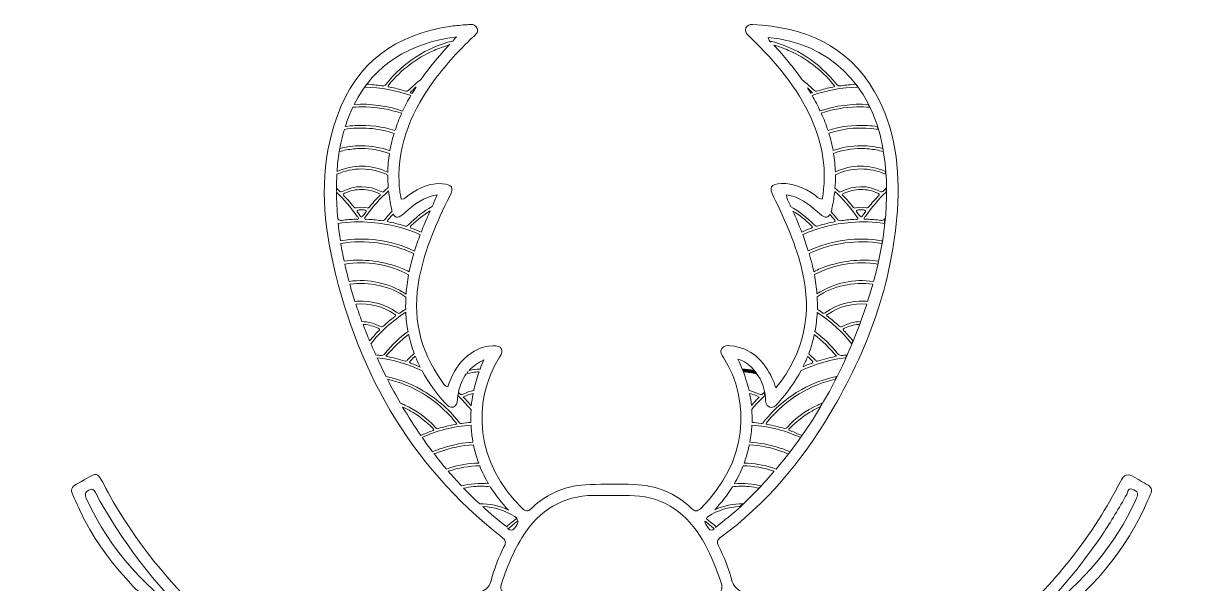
# Model space of a CAD drawing. Extents: x 43 to 1977, y -756 to -266.
# Drawn here: x 42.5 to 397.5, y -438.7 to -269.5 of the extents above; entities that cross this region are included whole.
import ezdxf

# ---------------------------------------------------------------- set-up
doc = ezdxf.new("R2010")
doc.units = 0
doc.header["$MEASUREMENT"] = 0
doc.layers.add('Layer 1', color=7, linetype='Continuous')

# ---------------------------------------------------------------- blocks, each defined once
blk = doc.blocks.new('block 2')
at = {"layer": 'Layer 1', "true_color": 0xffffff}
h = blk.add_hatch(color=7, dxfattribs=at)
h.dxf.hatch_style = 2
edge = h.paths.add_edge_path()
edge.add_spline(control_points=[(263.96, -375.42), (263.69, -375.05), (263.41, -374.71), (263.11, -374.37), (262, -374.13), (260.89, -373.98), (259.77, -373.94), (259.88, -374.22), (259.98, -374.5), (260.08, -374.79), (261.38, -374.85), (262.68, -375.07), (263.96, -375.42)], knot_values=[0, 0, 0, 0, 1, 1, 1, 2, 2, 2, 3, 3, 3, 4, 4, 4, 4], degree=3, periodic=1)
at = {"layer": 'Layer 1', "lineweight": 0}
for points, knots in [([(396.39, -647.33), (389.88, -635.7), (382.91, -624.35), (373.46, -614.88), (367.15, -608.55), (361.46, -601.71), (355.55, -595.05), (346.18, -584.48), (336.35, -574.42), (324.2, -566.94), (322.47, -565.88), (320.72, -565.14), (318.69, -565.27), (317.13, -565.37), (316.17, -564.82), (315.79, -563.23), (315.3, -561.18), (313.93, -560.33), (311.85, -560.49), (310.51, -560.58), (309.14, -560.38), (307.85, -560.64), (305.8, -561.06), (305.25, -560.43), (305.28, -558.37), (305.42, -549.42), (304.5, -540.56), (302.34, -531.86), (301.95, -530.29), (302.35, -529.86), (303.75, -529.54), (308.65, -528.4), (313.2, -526.38), (317.65, -524.08), (319.41, -523.16), (320.13, -521.99), (319.89, -520.04), (319.67, -518.27), (319.84, -516.54), (320.44, -514.79), (326.49, -497.07), (332.96, -479.54), (340.94, -462.57), (342.74, -458.75), (345, -455.77), (348.53, -453.31), (362.49, -443.55), (373.95, -431.49), (381.2, -415.86), (384.47, -408.81), (384.35, -410.4), (378.3, -406.69), (376.18, -405.39), (375.1, -405.7), (373.96, -407.93), (365.8, -423.91), (354.76, -437.7), (341.71, -449.93), (340.49, -451.07), (339.53, -451.33), (337.99, -450.58), (334.59, -448.93), (334.48, -449.04), (332.73, -452.39), (325.48, -466.3), (320.62, -481.1), (316.57, -496.19), (315.52, -500.08), (314.55, -503.99), (313.48, -508.13), (311.31, -505.4), (311.3, -505.39), (308.73, -507), (304.62, -509.58), (300.25, -511.49), (295.45, -512.41), (294, -512.69), (293.14, -512.36), (292.28, -511.21), (290.68, -509.07), (288.8, -507.13), (286.69, -505.48), (285.46, -504.51), (285.17, -503.71), (285.83, -502.15), (287.71, -497.68), (288.78, -492.96), (288.64, -488.09), (288.03, -466.93), (277.73, -451.71), (259.67, -441.37), (258.02, -440.43), (256.92, -439.45), (256.43, -437.52), (255.55, -434.07), (254.23, -430.73), (252.58, -427.57), (251.89, -426.24), (252.1, -425.6), (253.24, -424.75), (266.87, -414.69), (277.51, -401.96), (286.13, -387.51), (297.48, -368.5), (305.05, -348.18), (306.54, -325.91), (307.37, -313.44), (306.04, -301.27), (299.69, -290.19), (291.56, -276), (278.41, -270.64), (262.82, -269.83), (261.99, -269.79), (261.2, -269.94), (260.81, -270.82), (260.44, -271.67), (260.75, -272.38), (261.37, -272.99), (261.75, -273.37), (262.15, -273.73), (262.53, -274.1), (269.79, -281.18), (276.31, -288.82), (280.51, -298.17), (284.01, -305.98), (285.41, -314.09), (283.82, -322.64), (282.69, -322.48), (282.14, -321.72), (281.42, -321.23), (278.41, -319.21), (275.25, -317.67), (271.47, -317.9), (268.25, -318.1), (267.69, -319.01), (269.16, -321.93), (272.76, -329.11), (275.98, -336.45), (277.81, -344.31), (280.82, -357.18), (278.54, -368.87), (269.84, -379.61), (269.39, -378.4), (269.14, -377.56), (268.77, -376.78), (266.23, -371.38), (262.43, -367.55), (256.17, -366.88), (255.2, -366.78), (254.13, -366.82), (253.5, -367.73), (252.83, -368.72), (253.43, -369.59), (253.97, -370.43), (262.45, -383.65), (261.31, -402.28), (247.13, -416.02), (246.04, -417.07), (245.41, -417.04), (244.33, -416.02), (239.47, -411.41), (233.62, -409.02), (226.95, -408.81), (222.5, -408.67), (218.04, -408.7), (213.58, -408.81), (206.81, -408.97), (200.87, -411.36), (195.95, -416.05), (194.82, -417.12), (194.2, -416.98), (193.16, -415.97), (179.26, -402.53), (177.74, -383.97), (186.36, -370.37), (187.78, -368.14), (187.01, -366.81), (184.35, -366.89), (180.98, -366.98), (178.2, -368.49), (175.78, -370.76), (173.26, -373.11), (171.77, -376.09), (170.68, -379.31), (169.64, -379.02), (169.34, -378.2), (168.89, -377.58), (162.12, -368.17), (159.87, -357.78), (162.1, -346.4), (163.81, -337.65), (167.33, -329.59), (171.3, -321.68), (172.6, -319.08), (172.03, -318.15), (169.1, -317.93), (165.33, -317.64), (162.17, -319.17), (159.14, -321.18), (158.36, -321.7), (157.81, -322.66), (156.6, -322.58), (156.45, -321.7), (156.28, -320.83), (156.17, -319.96), (156.07, -319.16), (156.01, -318.36), (155.97, -317.56), (155.46, -305.63), (160.07, -295.5), (166.99, -286.18), (170.35, -281.66), (174.18, -277.55), (178.26, -273.67), (179.03, -272.94), (180, -272.24), (179.54, -270.98), (179.02, -269.52), (177.7, -269.81), (176.57, -269.88), (174.97, -269.98), (173.37, -270.13), (171.78, -270.35), (154.95, -272.67), (143.06, -281.36), (137.24, -297.58), (132.39, -311.08), (132.54, -324.98), (135.38, -338.76), (142.52, -373.37), (158.86, -402.6), (186.97, -424.67), (188.18, -425.62), (188.43, -426.28), (187.69, -427.7), (186, -430.94), (184.72, -434.38), (183.77, -437.91), (183.37, -439.4), (182.63, -440.34), (181.22, -441.05), (176, -443.66), (171.22, -446.99), (167.28, -451.3), (153.69, -466.15), (147.48, -482.86), (154.88, -502.78), (155.28, -503.86), (155.02, -504.38), (154.24, -505.01), (151.94, -506.86), (149.84, -508.94), (148.08, -511.3), (147.19, -512.5), (146.26, -512.65), (144.87, -512.39), (140.15, -511.52), (135.83, -509.7), (131.81, -507.13), (130.02, -505.99), (128.37, -504.81), (127.09, -508.54), (126.57, -506.6), (126.27, -505.51), (125.99, -504.42), (121.53, -486.67), (116.29, -469.2), (107.91, -452.82), (105.97, -449.02), (105.96, -448.95), (102.12, -450.66), (100.79, -451.25), (99.94, -451.18), (98.83, -450.14), (86.64, -438.73), (76.14, -425.98), (68.11, -411.28), (64.09, -403.9), (65.61, -404.95), (58.56, -408.72), (57.09, -409.51), (56.66, -410.46), (57.38, -411.98), (58.62, -414.55), (59.71, -417.19), (61.04, -419.7), (68.94, -434.56), (80.75, -445.78), (94.41, -455.22), (95.88, -456.24), (96.86, -457.44), (97.62, -459), (106.15, -476.4), (113.06, -494.44), (119.21, -512.79), (120.07, -515.36), (120.82, -517.89), (120.51, -520.62), (120.34, -522.17), (121.02, -523.09), (122.35, -523.81), (126.83, -526.26), (131.43, -528.4), (136.44, -529.46), (138.14, -529.82), (138.45, -530.43), (138.03, -532.16), (136.16, -539.71), (135.36, -547.42), (135.11, -555.2), (135.05, -556.97), (135.6, -559.25), (134.71, -560.37), (133.73, -561.59), (131.41, -560.25), (129.66, -560.49), (128.21, -560.69), (126.1, -559.97), (125.54, -561.59), (124.44, -564.82), (122.3, -565.59), (119.29, -565.49), (118.12, -565.45), (117.16, -566.34), (116.18, -566.94), (105.01, -573.74), (95.78, -582.77), (87.13, -592.43), (82.44, -597.68), (78.39, -603.58), (73.27, -608.36), (61.72, -619.15), (52.75, -631.79), (45, -645.42), (42.5, -649.82), (42.52, -649.83), (46.95, -651.99), (47.76, -652.38), (48.55, -652.78), (49.35, -653.17), (52.41, -654.62), (52.66, -654.52), (54.14, -651.37), (60.08, -638.66), (66.78, -626.42), (75.19, -615.14), (76.73, -613.07), (77.75, -612.92), (79.74, -614.46), (82.88, -616.89), (82.96, -616.73), (85.4, -613.61), (96.11, -599.95), (107.77, -587.21), (121.87, -576.93), (123.56, -575.7), (125.17, -573.16), (127.73, -575.79), (128.01, -576.07), (128.77, -575.86), (129.3, -575.94), (130.71, -576.14), (132.12, -576.35), (133.53, -576.6), (135.27, -576.91), (136.13, -577.7), (136.37, -579.74), (138.37, -596.53), (142.37, -612.86), (148.31, -628.7), (148.97, -630.45), (150.51, -632.5), (150.05, -633.89), (149.47, -635.7), (146.68, -635.19), (144.88, -635.6), (142.32, -636.2), (140.86, -637.34), (140.95, -640.05), (141.01, -641.54), (140.08, -642.08), (138.86, -642.36), (136.31, -642.95), (134.46, -644.52), (132.74, -646.41), (128.35, -651.25), (124.47, -656.46), (120.97, -661.96), (110.43, -678.54), (103.23, -696.88), (93.83, -714.07), (88.3, -724.19), (85.54, -735.47), (82.73, -746.63), (82.17, -748.87), (82.83, -750.02), (85.15, -750.3), (86.92, -750.52), (88.68, -750.84), (90.42, -751.23), (92.48, -751.7), (93.39, -750.84), (93.71, -748.87), (94.22, -745.7), (94.82, -742.55), (95.45, -739.41), (97.85, -727.5), (101.07, -715.84), (105.71, -704.6), (106.34, -703.07), (107.02, -702.38), (108.63, -703.28), (109.17, -703.58), (109.82, -703.65), (110.38, -703.93), (112.62, -705.04), (113.86, -704.46), (114.83, -702.04), (118.38, -693.18), (122.51, -684.58), (127.17, -676.25), (132.07, -667.52), (137.51, -659.16), (143.95, -651.49), (144.4, -650.97), (144.73, -649.5), (145.79, -650.58), (146.76, -651.54), (147.69, -651.31), (148.73, -651.1), (150.94, -650.67), (153.16, -650.67), (155.39, -650.71), (157.47, -650.75), (158.74, -651.56), (159.79, -653.47), (164, -661.15), (168.94, -668.35), (174.92, -674.79), (183.52, -684.06), (193.42, -691.21), (206.1, -693.86), (211.04, -694.9), (216.05, -694.24), (221, -694.58), (232.11, -695.34), (242.2, -692.7), (251.48, -686.69), (263.45, -678.94), (272.28, -668.22), (279.02, -655.9), (281.64, -651.11), (284.9, -650.1), (289.58, -650.79), (290.37, -650.91), (291.15, -651.1), (291.95, -651.17), (292.56, -651.23), (293.48, -651.43), (293.74, -651.12), (295.24, -649.31), (295.87, -650.81), (296.66, -651.76), (308.75, -666.31), (317.39, -682.86), (324.76, -700.15), (326.78, -704.9), (326.15, -705.56), (331.77, -703.24), (333.24, -702.63), (334, -702.87), (334.54, -704.43), (335.97, -708.55), (337.64, -712.59), (339.01, -716.73), (342.43, -727.07), (344.74, -737.7), (346.53, -748.43), (346.91, -750.73), (347.79, -751.82), (350.26, -751.17), (351.8, -750.77), (353.4, -750.51), (354.99, -750.33), (357.4, -750.06), (358.18, -748.96), (357.57, -746.54), (355.12, -736.85), (352.68, -727.11), (348.36, -718.09), (341.13, -703), (333.5, -688.09), (325.88, -673.19), (321.48, -664.6), (316.3, -656.48), (310.04, -649.11), (307.51, -646.14), (305.16, -642.91), (300.92, -642.12), (299.94, -641.94), (299.34, -641.22), (299.43, -640.19), (299.7, -637.07), (297.87, -635.96), (295.17, -635.56), (294.12, -635.4), (293.1, -634.93), (292.05, -634.89), (290.06, -634.8), (289.98, -634.04), (290.64, -632.37), (297.26, -615.82), (301.6, -598.68), (303.98, -581.02), (304.53, -576.94), (304.59, -577.02), (308.77, -576.2), (310.33, -575.9), (312.43, -576.6), (313.36, -575.36), (314.72, -573.53), (315.49, -574.64), (316.51, -575.36), (331.47, -586.03), (343.77, -599.37), (355.02, -613.75), (357.36, -616.74), (357.34, -616.75), (360.54, -614.56), (360.84, -614.36), (361.17, -614.2), (361.42, -613.96), (362.7, -612.72), (363.55, -613.1), (364.56, -614.44), (368.14, -619.23), (371.55, -624.13), (374.64, -629.24), (378.85, -636.19), (382.56, -643.4), (386.02, -650.74), (387.9, -654.71), (387.89, -654.72), (391.91, -652.76), (392.95, -652.25), (393.96, -651.67), (395.03, -651.23), (397, -650.42), (397.54, -649.37), (396.39, -647.33)], [0, 0, 0, 0, 1, 1, 1, 2, 2, 2, 3, 3, 3, 4, 4, 4, 5, 5, 5, 6, 6, 6, 7, 7, 7, 8, 8, 8, 9, 9, 9, 10, 10, 10, 11, 11, 11, 12, 12, 12, 13, 13, 13, 14, 14, 14, 15, 15, 15, 16, 16, 16, 17, 17, 17, 18, 18, 18, 19, 19, 19, 20, 20, 20, 21, 21, 21, 22, 22, 22, 23, 23, 23, 24, 24, 24, 25, 25, 25, 26, 26, 26, 27, 27, 27, 28, 28, 28, 29, 29, 29, 30, 30, 30, 31, 31, 31, 32, 32, 32, 33, 33, 33, 34, 34, 34, 35, 35, 35, 36, 36, 36, 37, 37, 37, 38, 38, 38, 39, 39, 39, 40, 40, 40, 41, 41, 41, 42, 42, 42, 43, 43, 43, 44, 44, 44, 45, 45, 45, 46, 46, 46, 47, 47, 47, 48, 48, 48, 49, 49, 49, 50, 50, 50, 51, 51, 51, 52, 52, 52, 53, 53, 53, 54, 54, 54, 55, 55, 55, 56, 56, 56, 57, 57, 57, 58, 58, 58, 59, 59, 59, 60, 60, 60, 61, 61, 61, 62, 62, 62, 63, 63, 63, 64, 64, 64, 65, 65, 65, 66, 66, 66, 67, 67, 67, 68, 68, 68, 69, 69, 69, 70, 70, 70, 71, 71, 71, 72, 72, 72, 73, 73, 73, 74, 74, 74, 75, 75, 75, 76, 76, 76, 77, 77, 77, 78, 78, 78, 79, 79, 79, 80, 80, 80, 81, 81, 81, 82, 82, 82, 83, 83, 83, 84, 84, 84, 85, 85, 85, 86, 86, 86, 87, 87, 87, 88, 88, 88, 89, 89, 89, 90, 90, 90, 91, 91, 91, 92, 92, 92, 93, 93, 93, 94, 94, 94, 95, 95, 95, 96, 96, 96, 97, 97, 97, 98, 98, 98, 99, 99, 99, 100, 100, 100, 101, 101, 101, 102, 102, 102, 103, 103, 103, 104, 104, 104, 105, 105, 105, 106, 106, 106, 107, 107, 107, 108, 108, 108, 109, 109, 109, 110, 110, 110, 111, 111, 111, 112, 112, 112, 113, 113, 113, 114, 114, 114, 115, 115, 115, 116, 116, 116, 117, 117, 117, 118, 118, 118, 119, 119, 119, 120, 120, 120, 121, 121, 121, 122, 122, 122, 123, 123, 123, 124, 124, 124, 125, 125, 125, 126, 126, 126, 127, 127, 127, 128, 128, 128, 129, 129, 129, 130, 130, 130, 131, 131, 131, 132, 132, 132, 133, 133, 133, 134, 134, 134, 135, 135, 135, 136, 136, 136, 137, 137, 137, 138, 138, 138, 139, 139, 139, 140, 140, 140, 141, 141, 141, 142, 142, 142, 143, 143, 143, 144, 144, 144, 145, 145, 145, 146, 146, 146, 147, 147, 147, 148, 148, 148, 149, 149, 149, 150, 150, 150, 151, 151, 151, 152, 152, 152, 153, 153, 153, 154, 154, 154, 155, 155, 155, 156, 156, 156, 157, 157, 157, 158, 158, 158, 159, 159, 159, 160, 160, 160, 161, 161, 161, 162, 162, 162, 163, 163, 163, 164, 164, 164, 165, 165, 165, 166, 166, 166, 167, 167, 167, 168, 168, 168, 169, 169, 169, 170, 170, 170, 171, 171, 171, 172, 172, 172, 173, 173, 173, 174, 174, 174, 175, 175, 175, 176, 176, 176, 177, 177, 177, 178, 178, 178, 179, 179, 179, 180, 180, 180, 181, 181, 181, 182, 182, 182, 183, 183, 183, 183]), ([(173.34, -273.56), (172.96, -273.98), (172.58, -274.4), (172.21, -274.81), (164.18, -276.73), (157.48, -281.2), (152.04, -287.82), (151.64, -288.31), (151.27, -288.44), (150.67, -288.34), (149.23, -288.08), (147.77, -288.01), (146.27, -287.82), (146.03, -288.14), (145.79, -288.46), (145.56, -288.79), (150.58, -288.88), (155.23, -289.72), (159.53, -291.28), (158.63, -292.82), (157.81, -294.39), (157.06, -295.98), (152.36, -294.35), (147.38, -293.68), (142.45, -293.96), (148.59, -281.73), (159.1, -275.46), (173.34, -273.56)], [0, 0, 0, 0, 1, 1, 1, 2, 2, 2, 3, 3, 3, 4, 4, 4, 5, 5, 5, 6, 6, 6, 7, 7, 7, 8, 8, 8, 9, 9, 9, 9]), ([(163.88, -284.65), (163.47, -285.21), (163.07, -285.78), (162.68, -286.34), (161.42, -287.29), (160.23, -288.33), (159.1, -289.49), (158.62, -289.98), (158.22, -290.1), (157.57, -289.87), (156.15, -289.37), (154.68, -289.02), (153.2, -288.76), (152.52, -288.63), (152.52, -288.48), (152.92, -288), (156.66, -283.48), (161.19, -280), (166.55, -277.65), (168.06, -276.98), (169.6, -276.43), (171.16, -275.97), (171.21, -275.91), (171.27, -275.85), (171.32, -275.79), (168.62, -278.78), (166.11, -281.6), (163.88, -284.65)], [0, 0, 0, 0, 1, 1, 1, 2, 2, 2, 3, 3, 3, 4, 4, 4, 5, 5, 5, 6, 6, 6, 7, 7, 7, 8, 8, 8, 9, 9, 9, 9]), ([(277.94, -333.29), (282.37, -331.3), (287.23, -330.07), (292.53, -329.61), (295.99, -329.31), (299.35, -329.43), (302.63, -329.95), (302.68, -329.46), (302.73, -328.98), (302.77, -328.48), (302.75, -328.51), (302.72, -328.54), (302.7, -328.57), (302.37, -328.98), (302.05, -329.11), (301.54, -329.03), (300.13, -328.82), (298.71, -328.71), (297.28, -328.67), (297.02, -328.66), (296.66, -328.79), (296.53, -328.54), (296.38, -328.25), (296.72, -328.02), (296.88, -327.8), (298.81, -325.06), (300.9, -322.62), (303.14, -320.47), (303.15, -320.09), (303.14, -319.7), (303.14, -319.32), (302.86, -319.58), (302.58, -319.84), (302.31, -320.11), (302.04, -320.39), (301.81, -320.47), (301.41, -320.27), (297.48, -318.33), (293.55, -318.36), (289.64, -320.32), (289.25, -320.51), (289.03, -320.48), (288.73, -320.19), (288.4, -319.87), (288.05, -319.56), (287.7, -319.25), (287.81, -317.89), (287.86, -316.54), (287.84, -315.21), (290.22, -314.09), (292.76, -313.5), (295.47, -313.48), (298.14, -313.47), (300.66, -314.01), (303.02, -315.07), (303.01, -314.79), (302.99, -314.5), (302.97, -314.22), (297.92, -312.02), (292.86, -312.07), (287.82, -314.38), (287.76, -312.48), (287.58, -310.6), (287.28, -308.75), (289.89, -307.82), (292.7, -307.32), (295.74, -307.26), (296.3, -307.3), (297.13, -307.32), (297.96, -307.41), (299.46, -307.56), (300.9, -307.84), (302.3, -308.23), (302.25, -307.92), (302.2, -307.62), (302.14, -307.31), (300.08, -306.76), (297.92, -306.48), (295.67, -306.47), (292.65, -306.47), (289.81, -306.95), (287.14, -307.9), (286.81, -306.14), (286.38, -304.4), (285.86, -302.68), (290.64, -301.08), (295.77, -300.68), (300.76, -301.54), (300.67, -301.25), (300.58, -300.95), (300.49, -300.66), (299.51, -300.51), (298.51, -300.41), (297.49, -300.35), (293.25, -300.12), (289.29, -300.63), (285.6, -301.86), (285.02, -300.09), (284.34, -298.34), (283.56, -296.62), (287, -295.45), (290.6, -294.8), (294.3, -294.69), (295.64, -294.69), (296.94, -294.74), (298.19, -294.84), (298.05, -294.54), (297.91, -294.25), (297.77, -293.96), (292.87, -293.68), (287.93, -294.34), (283.25, -295.95), (282.51, -294.36), (281.68, -292.8), (280.78, -291.25), (285.05, -289.71), (289.68, -288.88), (294.66, -288.79), (294.43, -288.46), (294.19, -288.14), (293.95, -287.82), (292.45, -288.01), (290.98, -288.08), (289.54, -288.34), (288.95, -288.44), (288.58, -288.31), (288.18, -287.82), (282.73, -281.2), (276.04, -276.73), (268.01, -274.81), (268.12, -274.93), (268.22, -275.05), (268.33, -275.16), (267.93, -274.79), (267.57, -274.37), (267.51, -273.75), (285.61, -275.32), (298.63, -287.68), (302.08, -306.63), (304.6, -320.52), (303.04, -334.11), (299.35, -347.46), (293.53, -346.61), (287.51, -347.86), (282.25, -351.2), (282.11, -349.29), (281.85, -347.36), (281.47, -345.41), (287.4, -342.25), (294.13, -341.17), (300.64, -342.23), (300.7, -341.94), (300.77, -341.65), (300.83, -341.37), (295.99, -340.61), (290.86, -341.08), (285.45, -342.79), (284, -343.25), (282.61, -343.83), (281.29, -344.51), (281.14, -343.76), (280.97, -343.02), (280.78, -342.26), (280.51, -341.17), (280.21, -340.09), (279.88, -339.02), (286.72, -335.79), (294.44, -334.77), (301.84, -335.97), (301.89, -335.7), (301.93, -335.42), (301.97, -335.15), (294.54, -333.91), (286.73, -334.87), (279.64, -338.23), (279.12, -336.56), (278.55, -334.92), (277.94, -333.29)], [0, 0, 0, 0, 1, 1, 1, 2, 2, 2, 3, 3, 3, 4, 4, 4, 5, 5, 5, 6, 6, 6, 7, 7, 7, 8, 8, 8, 9, 9, 9, 10, 10, 10, 11, 11, 11, 12, 12, 12, 13, 13, 13, 14, 14, 14, 15, 15, 15, 16, 16, 16, 17, 17, 17, 18, 18, 18, 19, 19, 19, 20, 20, 20, 21, 21, 21, 22, 22, 22, 23, 23, 23, 24, 24, 24, 25, 25, 25, 26, 26, 26, 27, 27, 27, 28, 28, 28, 29, 29, 29, 30, 30, 30, 31, 31, 31, 32, 32, 32, 33, 33, 33, 34, 34, 34, 35, 35, 35, 36, 36, 36, 37, 37, 37, 38, 38, 38, 39, 39, 39, 40, 40, 40, 41, 41, 41, 42, 42, 42, 43, 43, 43, 44, 44, 44, 45, 45, 45, 46, 46, 46, 47, 47, 47, 48, 48, 48, 49, 49, 49, 50, 50, 50, 51, 51, 51, 52, 52, 52, 53, 53, 53, 54, 54, 54, 55, 55, 55, 56, 56, 56, 57, 57, 57, 58, 58, 58, 59, 59, 59, 59]), ([(269.22, -276.02), (270.72, -276.47), (272.2, -277), (273.67, -277.65), (279.03, -280), (283.56, -283.48), (287.29, -288), (287.69, -288.48), (287.69, -288.63), (287.01, -288.76), (285.53, -289.02), (284.06, -289.37), (282.64, -289.87), (282, -290.1), (281.6, -289.98), (281.11, -289.49), (280.05, -288.4), (278.93, -287.41), (277.75, -286.51), (275.18, -282.8), (272.3, -279.33), (269.22, -276.02)], [0, 0, 0, 0, 1, 1, 1, 2, 2, 2, 3, 3, 3, 4, 4, 4, 5, 5, 5, 6, 6, 6, 7, 7, 7, 7]), ([(159.9, -290.64), (159.71, -290.57), (159.53, -290.49), (159.33, -290.42), (159.91, -289.8), (160.51, -289.22), (161.12, -288.67), (161.12, -288.67), (161.12, -288.67), (161.12, -288.67), (160.7, -289.32), (160.3, -289.98), (159.9, -290.64)], [0, 0, 0, 0, 1, 1, 1, 2, 2, 2, 3, 3, 3, 4, 4, 4, 4]), ([(280.4, -290.61), (280.07, -290.04), (279.72, -289.48), (279.36, -288.92), (279.88, -289.4), (280.39, -289.89), (280.88, -290.42), (280.72, -290.48), (280.56, -290.54), (280.4, -290.61)], [0, 0, 0, 0, 1, 1, 1, 2, 2, 2, 3, 3, 3, 3]), ([(141.22, -296.64), (141.47, -296.02), (141.75, -295.43), (142.03, -294.84), (143.28, -294.74), (144.57, -294.69), (145.91, -294.69), (149.66, -294.81), (153.29, -295.46), (156.76, -296.66), (156.77, -296.63), (156.78, -296.61), (156.79, -296.58), (156.01, -298.32), (155.32, -300.09), (154.74, -301.89), (151.01, -300.64), (147.01, -300.12), (142.73, -300.35), (141.71, -300.41), (140.71, -300.51), (139.73, -300.66), (140.16, -299.3), (140.66, -297.96), (141.22, -296.64)], [0, 0, 0, 0, 1, 1, 1, 2, 2, 2, 3, 3, 3, 4, 4, 4, 5, 5, 5, 6, 6, 6, 7, 7, 7, 8, 8, 8, 8]), ([(139.46, -301.54), (144.49, -300.68), (149.66, -301.09), (154.48, -302.72), (154.48, -302.72), (154.48, -302.72), (154.48, -302.72), (153.96, -304.43), (153.54, -306.17), (153.22, -307.95), (150.51, -306.96), (147.62, -306.47), (144.55, -306.47), (142.3, -306.48), (140.14, -306.76), (138.08, -307.31), (138.02, -307.62), (137.97, -307.92), (137.92, -308.23), (138.29, -305.97), (138.79, -303.74), (139.46, -301.54)], [0, 0, 0, 0, 1, 1, 1, 2, 2, 2, 3, 3, 3, 4, 4, 4, 5, 5, 5, 6, 6, 6, 7, 7, 7, 7]), ([(137.92, -308.23), (139.31, -307.84), (140.76, -307.56), (142.26, -307.41), (143.09, -307.32), (143.92, -307.3), (144.47, -307.26), (147.57, -307.32), (150.43, -307.83), (153.08, -308.8), (152.8, -310.65), (152.62, -312.54), (152.58, -314.46), (147.48, -312.07), (142.36, -311.99), (137.25, -314.22), (137.37, -312.21), (137.59, -310.21), (137.92, -308.23)], [0, 0, 0, 0, 1, 1, 1, 2, 2, 2, 3, 3, 3, 4, 4, 4, 5, 5, 5, 6, 6, 6, 6]), ([(137.2, -314.95), (137.2, -314.99), (137.2, -315.03), (137.2, -315.07), (139.56, -314.01), (142.08, -313.47), (144.75, -313.48), (147.53, -313.51), (150.13, -314.12), (152.57, -315.3), (152.56, -316.54), (152.61, -317.79), (152.71, -319.07), (152.29, -319.43), (151.88, -319.81), (151.48, -320.19), (151.19, -320.48), (150.97, -320.51), (150.58, -320.32), (146.67, -318.36), (142.73, -318.33), (138.81, -320.27), (138.41, -320.47), (138.18, -320.39), (137.9, -320.11), (137.63, -319.84), (137.36, -319.58), (137.08, -319.32), (137.09, -317.92), (137.12, -316.5), (137.19, -315.09), (137.2, -315.04), (137.2, -314.99), (137.2, -314.95)], [0, 0, 0, 0, 1, 1, 1, 2, 2, 2, 3, 3, 3, 4, 4, 4, 5, 5, 5, 6, 6, 6, 7, 7, 7, 8, 8, 8, 9, 9, 9, 10, 10, 10, 11, 11, 11, 11]), ([(137.08, -319.5), (137.07, -319.77), (137.07, -320.03), (137.07, -320.3), (137.07, -320.03), (137.07, -319.77), (137.08, -319.5)], [0, 0, 0, 0, 1, 1, 1, 2, 2, 2, 2]), ([(137.08, -320.47), (139.32, -322.62), (141.41, -325.06), (143.34, -327.8), (143.5, -328.02), (143.84, -328.25), (143.69, -328.54), (143.56, -328.79), (143.19, -328.66), (142.93, -328.67), (141.51, -328.71), (140.09, -328.82), (138.68, -329.03), (138.16, -329.11), (137.85, -328.98), (137.52, -328.57), (137.49, -328.54), (137.47, -328.51), (137.45, -328.48), (137.22, -325.84), (137.09, -323.16), (137.08, -320.47)], [0, 0, 0, 0, 1, 1, 1, 2, 2, 2, 3, 3, 3, 4, 4, 4, 5, 5, 5, 6, 6, 6, 7, 7, 7, 7]), ([(143.11, -325.21), (142.75, -325.3), (142.53, -325.26), (142.29, -324.95), (141.38, -323.75), (140.4, -322.61), (139.34, -321.54), (138.94, -321.14), (139.13, -320.99), (139.53, -320.81), (141.19, -320.04), (142.92, -319.64), (144.76, -319.67), (146.56, -319.68), (148.27, -320.1), (149.9, -320.87), (150.32, -321.07), (150.41, -321.23), (150.03, -321.6), (148.96, -322.66), (147.98, -323.8), (147.05, -324.99), (146.84, -325.25), (146.65, -325.35), (146.3, -325.25), (145.25, -324.95), (144.17, -324.95), (143.11, -325.21)], [0, 0, 0, 0, 1, 1, 1, 2, 2, 2, 3, 3, 3, 4, 4, 4, 5, 5, 5, 6, 6, 6, 7, 7, 7, 8, 8, 8, 9, 9, 9, 9]), ([(145.89, -327.94), (147.92, -324.99), (150.23, -322.37), (152.8, -320.08), (152.98, -321.82), (153.27, -323.56), (153.65, -325.27), (153.73, -325.62), (153.81, -325.94), (153.89, -326.22), (153.89, -326.22), (153.89, -326.22), (153.89, -326.22), (153.21, -326.94), (152.56, -327.68), (151.94, -328.46), (151.52, -328.99), (151.14, -329.2), (150.46, -329.08), (149.09, -328.83), (147.69, -328.74), (146.29, -328.69), (146.06, -328.68), (145.74, -328.77), (145.61, -328.55), (145.48, -328.32), (145.76, -328.13), (145.89, -327.94)], [0, 0, 0, 0, 1, 1, 1, 2, 2, 2, 3, 3, 3, 4, 4, 4, 5, 5, 5, 6, 6, 6, 7, 7, 7, 8, 8, 8, 9, 9, 9, 9]), ([(157.81, -326.64), (160.53, -324.23), (163.32, -321.92), (167.53, -321.29), (166.99, -322.51), (166.47, -323.68), (165.96, -324.82), (165.96, -324.81), (165.96, -324.81), (165.96, -324.81), (163.41, -326.26), (161.02, -328.1), (158.81, -330.34), (158.42, -330.73), (158.12, -330.88), (157.56, -330.68), (155.9, -330.09), (154.16, -329.73), (152.43, -329.36), (152.45, -328.98), (152.71, -328.8), (152.89, -328.58), (153.32, -328.07), (153.75, -327.56), (154.2, -327.08), (154.89, -328.58), (155.88, -328.35), (157.81, -326.64)], [0, 0, 0, 0, 1, 1, 1, 2, 2, 2, 3, 3, 3, 4, 4, 4, 5, 5, 5, 6, 6, 6, 7, 7, 7, 8, 8, 8, 9, 9, 9, 9]), ([(273.98, -324.02), (273.61, -323.24), (272.99, -322.53), (273.09, -321.29), (277, -321.88), (279.78, -324.08), (282.44, -326.47), (284.39, -328.23), (285.46, -328.56), (286.17, -327.25), (286.57, -327.69), (286.95, -328.13), (287.33, -328.58), (287.51, -328.8), (287.77, -328.98), (287.78, -329.36), (286.06, -329.73), (284.32, -330.09), (282.65, -330.68), (282.1, -330.88), (281.8, -330.73), (281.41, -330.34), (279.23, -328.14), (276.88, -326.32), (274.38, -324.88), (274.24, -324.59), (274.11, -324.31), (273.98, -324.02)], [0, 0, 0, 0, 1, 1, 1, 2, 2, 2, 3, 3, 3, 4, 4, 4, 5, 5, 5, 6, 6, 6, 7, 7, 7, 8, 8, 8, 9, 9, 9, 9]), ([(294.32, -327.94), (294.45, -328.13), (294.74, -328.32), (294.6, -328.55), (294.48, -328.77), (294.16, -328.68), (293.93, -328.69), (292.53, -328.74), (291.13, -328.83), (289.75, -329.08), (289.08, -329.2), (288.7, -328.99), (288.28, -328.46), (287.71, -327.76), (287.12, -327.08), (286.52, -326.43), (286.65, -326.03), (286.77, -325.56), (286.88, -325), (287.21, -323.4), (287.45, -321.82), (287.61, -320.26), (290.11, -322.51), (292.35, -325.07), (294.32, -327.94)], [0, 0, 0, 0, 1, 1, 1, 2, 2, 2, 3, 3, 3, 4, 4, 4, 5, 5, 5, 6, 6, 6, 7, 7, 7, 8, 8, 8, 8]), ([(293.91, -325.25), (293.56, -325.35), (293.38, -325.25), (293.17, -324.99), (292.24, -323.8), (291.26, -322.66), (290.18, -321.6), (289.81, -321.23), (289.9, -321.07), (290.32, -320.87), (291.95, -320.1), (293.65, -319.68), (295.46, -319.67), (297.29, -319.64), (299.03, -320.04), (300.69, -320.81), (301.08, -320.99), (301.27, -321.14), (300.88, -321.54), (299.82, -322.61), (298.84, -323.75), (297.92, -324.95), (297.69, -325.26), (297.46, -325.3), (297.1, -325.21), (296.04, -324.95), (294.97, -324.95), (293.91, -325.25)], [0, 0, 0, 0, 1, 1, 1, 2, 2, 2, 3, 3, 3, 4, 4, 4, 5, 5, 5, 6, 6, 6, 7, 7, 7, 8, 8, 8, 9, 9, 9, 9]), ([(143.34, -326.14), (143.56, -325.74), (144.2, -325.88), (144.68, -325.83), (145.14, -325.89), (145.78, -325.74), (146.01, -326.13), (146.18, -326.44), (145.64, -326.83), (145.4, -327.18), (144.66, -328.25), (144.64, -328.25), (143.94, -327.2), (143.71, -326.85), (143.16, -326.46), (143.34, -326.14)], [0, 0, 0, 0, 1, 1, 1, 2, 2, 2, 3, 3, 3, 4, 4, 4, 5, 5, 5, 5]), ([(163.77, -329.81), (163.38, -330.74), (163.01, -331.66), (162.65, -332.59), (161.74, -332.16), (160.81, -331.78), (159.86, -331.46), (159.18, -331.23), (159.22, -331.03), (159.68, -330.59), (161.44, -328.85), (163.34, -327.36), (165.38, -326.11), (165.38, -326.11), (165.38, -326.11), (165.38, -326.11), (164.82, -327.36), (164.29, -328.58), (163.77, -329.81)], [0, 0, 0, 0, 1, 1, 1, 2, 2, 2, 3, 3, 3, 4, 4, 4, 5, 5, 5, 6, 6, 6, 6]), ([(277.65, -332.56), (276.83, -330.41), (275.93, -328.3), (274.98, -326.2), (276.96, -327.43), (278.82, -328.89), (280.54, -330.59), (280.99, -331.03), (281.04, -331.23), (280.36, -331.46), (279.44, -331.77), (278.54, -332.14), (277.65, -332.56)], [0, 0, 0, 0, 1, 1, 1, 2, 2, 2, 3, 3, 3, 4, 4, 4, 4]), ([(296.28, -327.2), (295.58, -328.25), (295.56, -328.25), (294.82, -327.18), (294.58, -326.83), (294.03, -326.44), (294.21, -326.13), (294.43, -325.74), (295.08, -325.89), (295.54, -325.83), (296.02, -325.88), (296.66, -325.74), (296.88, -326.14), (297.05, -326.46), (296.51, -326.85), (296.28, -327.2)], [0, 0, 0, 0, 1, 1, 1, 2, 2, 2, 3, 3, 3, 4, 4, 4, 5, 5, 5, 5]), ([(147.68, -329.61), (153.02, -330.07), (157.91, -331.31), (162.37, -333.33), (161.75, -334.96), (161.17, -336.61), (160.66, -338.27), (153.55, -334.88), (145.71, -333.9), (138.25, -335.15), (137.99, -333.43), (137.76, -331.7), (137.59, -329.95), (140.86, -329.43), (144.23, -329.31), (147.68, -329.61)], [0, 0, 0, 0, 1, 1, 1, 2, 2, 2, 3, 3, 3, 4, 4, 4, 5, 5, 5, 5]), ([(139.39, -341.37), (139.01, -339.58), (138.68, -337.78), (138.38, -335.97), (145.81, -334.76), (153.56, -335.8), (160.42, -339.06), (159.88, -340.88), (159.41, -342.71), (159.04, -344.56), (157.68, -343.86), (156.26, -343.26), (154.77, -342.79), (149.36, -341.08), (144.23, -340.61), (139.39, -341.37)], [0, 0, 0, 0, 1, 1, 1, 2, 2, 2, 3, 3, 3, 4, 4, 4, 5, 5, 5, 5]), ([(158.86, -345.47), (158.86, -345.46), (158.86, -345.46), (158.86, -345.46), (158.51, -347.38), (158.25, -349.32), (158.11, -351.28), (152.82, -347.88), (146.74, -346.6), (140.87, -347.46), (140.4, -345.73), (139.97, -343.98), (139.58, -342.23), (146.13, -341.16), (152.91, -342.27), (158.86, -345.47)], [0, 0, 0, 0, 1, 1, 1, 2, 2, 2, 3, 3, 3, 4, 4, 4, 5, 5, 5, 5]), ([(158.05, -352.19), (157.98, -353.38), (157.96, -354.59), (157.99, -355.8), (157.36, -356.19), (156.74, -356.6), (156.13, -357.02), (155.8, -357.26), (155.59, -357), (155.36, -356.83), (151.8, -354.39), (147.88, -353.24), (143.57, -353.43), (143.26, -353.44), (142.96, -353.46), (142.65, -353.49), (142.09, -351.76), (141.57, -350.03), (141.09, -348.28), (147, -347.49), (153.19, -348.8), (158.05, -352.19)], [0, 0, 0, 0, 1, 1, 1, 2, 2, 2, 3, 3, 3, 4, 4, 4, 5, 5, 5, 6, 6, 6, 7, 7, 7, 7]), ([(298.34, -350.96), (298.09, -351.81), (297.82, -352.65), (297.55, -353.49), (297.25, -353.46), (296.95, -353.44), (296.65, -353.43), (292.34, -353.24), (288.41, -354.39), (284.86, -356.83), (284.63, -357), (284.42, -357.26), (284.08, -357.02), (283.52, -356.63), (282.95, -356.26), (282.37, -355.89), (282.4, -354.64), (282.38, -353.37), (282.31, -352.09), (287.15, -348.78), (293.28, -347.49), (299.13, -348.28), (298.88, -349.18), (298.61, -350.07), (298.34, -350.96)], [0, 0, 0, 0, 1, 1, 1, 2, 2, 2, 3, 3, 3, 4, 4, 4, 5, 5, 5, 6, 6, 6, 7, 7, 7, 8, 8, 8, 8]), ([(155.03, -357.78), (154.92, -357.87), (154.8, -357.98), (154.67, -358.08), (153.49, -358.97), (152.36, -359.92), (151.29, -360.94), (150.98, -361.23), (150.74, -361.24), (150.38, -361.05), (148.51, -360.12), (146.65, -359.63), (144.77, -359.58), (144.12, -357.83), (143.5, -356.07), (142.92, -354.3), (147.02, -353.97), (151.25, -354.97), (154.59, -357.31), (154.76, -357.43), (154.97, -357.51), (155.03, -357.78)], [0, 0, 0, 0, 1, 1, 1, 2, 2, 2, 3, 3, 3, 4, 4, 4, 5, 5, 5, 6, 6, 6, 7, 7, 7, 7]), ([(258.34, -370.9), (260.42, -371.51), (261.72, -372.58), (262.88, -373.85), (265.19, -376.38), (266.47, -379.35), (266.71, -382.76), (266.78, -383.83), (266.66, -385.02), (267.99, -385.42), (269.27, -385.8), (269.92, -384.8), (270.63, -384.01), (273.39, -380.92), (275.66, -377.72), (277.44, -374.4), (281.69, -372.38), (286.24, -371.08), (290.88, -370.53), (291.01, -370.24), (291.14, -369.95), (291.27, -369.66), (290.87, -369.7), (290.47, -369.75), (290.07, -369.81), (289.3, -369.94), (288.88, -369.73), (288.4, -369.14), (286.39, -366.65), (284.12, -364.48), (281.64, -362.63), (282, -360.74), (282.23, -358.81), (282.33, -356.84), (286.34, -359.42), (289.81, -362.57), (292.75, -366.3), (292.87, -366.01), (293, -365.73), (293.12, -365.44), (292.27, -364.36), (291.36, -363.33), (290.38, -362.37), (289.96, -361.96), (290.09, -361.81), (290.54, -361.6), (291.89, -360.96), (293.31, -360.56), (294.79, -360.45), (294.9, -360.44), (295.01, -360.43), (295.13, -360.42), (295.23, -360.14), (295.34, -359.86), (295.44, -359.58), (293.57, -359.63), (291.7, -360.12), (289.84, -361.05), (289.47, -361.24), (289.24, -361.23), (288.93, -360.94), (287.86, -359.92), (286.72, -358.97), (285.54, -358.08), (285.41, -357.98), (285.3, -357.87), (285.18, -357.78), (285.24, -357.51), (285.46, -357.43), (285.63, -357.31), (288.97, -354.97), (293.19, -353.97), (297.29, -354.3), (291.27, -372.79), (282.33, -389.53), (269.92, -404.16), (267.17, -403.15), (264.31, -402.54), (261.35, -402.39), (260.97, -402.37), (260.6, -402.36), (260.23, -402.35), (260.74, -400.98), (261.17, -399.57), (261.52, -398.11), (261.63, -397.67), (261.73, -397.23), (261.82, -396.79), (265.3, -397.02), (268.69, -397.71), (271.95, -398.93), (272.51, -399.14), (273.06, -399.36), (273.61, -399.59), (273.78, -399.37), (273.96, -399.15), (274.13, -398.92), (272.98, -398.44), (271.82, -398.02), (270.62, -397.65), (267.73, -396.76), (264.85, -396.21), (261.98, -395.99), (262.3, -394.28), (262.51, -392.57), (262.6, -390.87), (267.99, -391.24), (272.9, -392.61), (277.26, -394.62), (277.39, -394.42), (277.53, -394.23), (277.66, -394.04), (276.55, -393.51), (275.42, -393.03), (274.26, -392.64), (273.61, -392.42), (273.57, -392.2), (274.06, -391.75), (275.94, -390.07), (277.78, -388.37), (279.98, -387.07), (281.02, -386.45), (282.08, -385.9), (283.16, -385.41), (283.39, -385.02), (283.61, -384.63), (283.83, -384.24), (283.39, -384.42), (282.95, -384.61), (282.51, -384.81), (278.99, -386.42), (275.87, -388.66), (273.26, -391.55), (273.04, -391.79), (272.85, -392.05), (272.45, -391.93), (270.72, -391.42), (268.98, -390.96), (267.2, -390.65), (266.87, -390.59), (266.8, -390.42), (267.03, -390.15), (267.17, -389.99), (267.29, -389.82), (267.43, -389.65), (273.16, -382.87), (280.14, -378.72), (287.74, -377.03), (287.88, -376.75), (288.03, -376.46), (288.17, -376.17), (284.53, -376.93), (280.98, -378.22), (277.65, -380.09), (273.2, -382.59), (269.4, -385.82), (266.25, -389.82), (266.02, -390.11), (265.85, -390.45), (265.36, -390.36), (264.46, -390.21), (263.56, -390.12), (262.64, -390.06), (262.68, -388.75), (262.66, -387.44), (262.57, -386.14), (263.78, -384.63), (265.09, -383.22), (266.47, -381.91), (266.42, -381.59), (266.36, -381.28), (266.3, -380.97), (266.15, -381.11), (265.99, -381.25), (265.84, -381.4), (265.54, -381.69), (265.32, -381.73), (264.93, -381.54), (263.86, -381.02), (262.79, -380.64), (261.72, -380.41), (261.21, -378.17), (260.5, -375.96), (259.58, -373.76), (259.24, -372.94), (258.88, -372.14), (258.34, -370.9)], [0, 0, 0, 0, 1, 1, 1, 2, 2, 2, 3, 3, 3, 4, 4, 4, 5, 5, 5, 6, 6, 6, 7, 7, 7, 8, 8, 8, 9, 9, 9, 10, 10, 10, 11, 11, 11, 12, 12, 12, 13, 13, 13, 14, 14, 14, 15, 15, 15, 16, 16, 16, 17, 17, 17, 18, 18, 18, 19, 19, 19, 20, 20, 20, 21, 21, 21, 22, 22, 22, 23, 23, 23, 24, 24, 24, 25, 25, 25, 26, 26, 26, 27, 27, 27, 28, 28, 28, 29, 29, 29, 30, 30, 30, 31, 31, 31, 32, 32, 32, 33, 33, 33, 34, 34, 34, 35, 35, 35, 36, 36, 36, 37, 37, 37, 38, 38, 38, 39, 39, 39, 40, 40, 40, 41, 41, 41, 42, 42, 42, 43, 43, 43, 44, 44, 44, 45, 45, 45, 46, 46, 46, 47, 47, 47, 48, 48, 48, 49, 49, 49, 50, 50, 50, 51, 51, 51, 52, 52, 52, 53, 53, 53, 54, 54, 54, 55, 55, 55, 56, 56, 56, 57, 57, 57, 58, 58, 58, 59, 59, 59, 60, 60, 60, 61, 61, 61, 62, 62, 62, 62]), ([(148.52, -368.71), (148.16, -367.91), (147.81, -367.1), (147.47, -366.3), (150.44, -362.53), (153.96, -359.35), (158.02, -356.75), (158.02, -356.76), (158.02, -356.76), (158.02, -356.77), (158.11, -358.75), (158.34, -360.68), (158.69, -362.55), (158.69, -362.55), (158.69, -362.55), (158.69, -362.55), (156.17, -364.41), (153.85, -366.61), (151.82, -369.14), (151.34, -369.73), (150.91, -369.94), (150.14, -369.81), (149.75, -369.75), (149.35, -369.7), (148.95, -369.66), (148.8, -369.35), (148.66, -369.03), (148.52, -368.71)], [0, 0, 0, 0, 1, 1, 1, 2, 2, 2, 3, 3, 3, 4, 4, 4, 5, 5, 5, 6, 6, 6, 7, 7, 7, 8, 8, 8, 9, 9, 9, 9]), ([(145.09, -360.42), (145.2, -360.43), (145.31, -360.44), (145.43, -360.45), (146.91, -360.56), (148.32, -360.96), (149.67, -361.6), (150.12, -361.81), (150.26, -361.96), (149.84, -362.37), (148.85, -363.33), (147.95, -364.36), (147.1, -365.44), (146.4, -363.77), (145.73, -362.1), (145.09, -360.42)], [0, 0, 0, 0, 1, 1, 1, 2, 2, 2, 3, 3, 3, 4, 4, 4, 5, 5, 5, 5]), ([(158.87, -363.44), (159.29, -365.44), (159.86, -367.37), (160.57, -369.24), (159.88, -369.84), (159.2, -370.48), (158.54, -371.15), (158.34, -371.35), (158.19, -371.66), (157.82, -371.54), (155.98, -370.94), (154.1, -370.49), (152.03, -370.07), (154.16, -367.53), (156.44, -365.32), (158.87, -363.45), (158.87, -363.45), (158.87, -363.45), (158.87, -363.44)], [0, 0, 0, 0, 1, 1, 1, 2, 2, 2, 3, 3, 3, 4, 4, 4, 5, 5, 5, 6, 6, 6, 6]), ([(288.19, -370.07), (286.11, -370.49), (284.24, -370.94), (282.4, -371.54), (282.03, -371.66), (281.87, -371.35), (281.68, -371.15), (281.05, -370.51), (280.41, -369.91), (279.75, -369.33), (280.47, -367.43), (281.03, -365.5), (281.46, -363.53), (283.85, -365.39), (286.09, -367.57), (288.19, -370.07)], [0, 0, 0, 0, 1, 1, 1, 2, 2, 2, 3, 3, 3, 4, 4, 4, 5, 5, 5, 5]), ([(149.34, -370.53), (154.05, -371.09), (158.67, -372.42), (162.98, -374.5), (164.87, -377.98), (167.25, -381.26), (170.01, -384.37), (170.63, -385.07), (171.29, -385.71), (172.29, -385.44), (173.48, -385.12), (173.52, -384.1), (173.61, -383.09), (173.65, -382.69), (173.69, -382.29), (173.75, -381.91), (175.16, -383.24), (176.49, -384.69), (177.73, -386.24), (177.65, -387.5), (177.64, -388.77), (177.68, -390.05), (176.72, -390.11), (175.79, -390.21), (174.86, -390.36), (174.37, -390.45), (174.2, -390.11), (173.97, -389.82), (170.82, -385.82), (167.02, -382.59), (162.57, -380.09), (159.24, -378.22), (155.69, -376.93), (152.04, -376.17), (151.11, -374.31), (150.21, -372.43), (149.34, -370.53)], [0, 0, 0, 0, 1, 1, 1, 2, 2, 2, 3, 3, 3, 4, 4, 4, 5, 5, 5, 6, 6, 6, 7, 7, 7, 8, 8, 8, 9, 9, 9, 10, 10, 10, 11, 11, 11, 12, 12, 12, 12]), ([(162.37, -373.33), (161.48, -372.92), (160.57, -372.56), (159.66, -372.21), (158.99, -371.96), (159.06, -371.78), (159.5, -371.33), (159.94, -370.88), (160.4, -370.44), (160.87, -370.02), (161.32, -371.14), (161.82, -372.25), (162.37, -373.33)], [0, 0, 0, 0, 1, 1, 1, 2, 2, 2, 3, 3, 3, 4, 4, 4, 4]), ([(181.6, -371.18), (181.18, -372.1), (180.8, -373.02), (180.44, -373.94), (179.33, -373.98), (178.22, -374.13), (177.12, -374.37), (178.29, -373.09), (179.77, -372.01), (181.6, -371.18)], [0, 0, 0, 0, 1, 1, 1, 2, 2, 2, 3, 3, 3, 3]), ([(279.44, -370.12), (279.88, -370.51), (280.31, -370.91), (280.72, -371.33), (281.16, -371.78), (281.23, -371.96), (280.56, -372.21), (279.71, -372.53), (278.87, -372.87), (278.04, -373.24), (278.56, -372.21), (279.02, -371.17), (279.44, -370.12)], [0, 0, 0, 0, 1, 1, 1, 2, 2, 2, 3, 3, 3, 4, 4, 4, 4]), ([(176.27, -375.41), (177.54, -375.06), (178.83, -374.85), (180.14, -374.79), (179.47, -376.64), (178.93, -378.51), (178.53, -380.4), (177.45, -380.64), (176.37, -381.01), (175.29, -381.54), (174.9, -381.73), (174.67, -381.69), (174.38, -381.4), (174.23, -381.25), (174.07, -381.11), (173.92, -380.97), (174.34, -378.88), (175.1, -377.01), (176.27, -375.41)], [0, 0, 0, 0, 1, 1, 1, 2, 2, 2, 3, 3, 3, 4, 4, 4, 5, 5, 5, 6, 6, 6, 6]), ([(176.83, -374.7), (176.74, -374.81), (176.64, -374.92), (176.55, -375.03), (176.64, -374.92), (176.74, -374.81), (176.83, -374.7)], [0, 0, 0, 0, 1, 1, 1, 2, 2, 2, 2]), ([(263.96, -375.42), (263.69, -375.05), (263.41, -374.71), (263.11, -374.37), (262, -374.13), (260.89, -373.98), (259.77, -373.94), (259.88, -374.22), (259.98, -374.5), (260.08, -374.79), (261.38, -374.85), (262.68, -375.07), (263.96, -375.42)], [0, 0, 0, 0, 1, 1, 1, 2, 2, 2, 3, 3, 3, 4, 4, 4, 4]), ([(152.48, -377.03), (160.08, -378.72), (167.06, -382.87), (172.78, -389.65), (172.92, -389.82), (173.05, -389.99), (173.19, -390.15), (173.42, -390.42), (173.35, -390.59), (173.01, -390.65), (171.24, -390.96), (169.49, -391.42), (167.77, -391.93), (167.37, -392.05), (167.17, -391.79), (166.96, -391.55), (164.34, -388.66), (161.23, -386.42), (157.71, -384.81), (157.27, -384.61), (156.83, -384.42), (156.38, -384.24), (155.02, -381.88), (153.73, -379.48), (152.48, -377.03)], [0, 0, 0, 0, 1, 1, 1, 2, 2, 2, 3, 3, 3, 4, 4, 4, 5, 5, 5, 6, 6, 6, 7, 7, 7, 8, 8, 8, 8]), ([(173.91, -380.99), (173.85, -381.29), (173.8, -381.6), (173.75, -381.91), (173.8, -381.6), (173.85, -381.29), (173.91, -380.99)], [0, 0, 0, 0, 1, 1, 1, 2, 2, 2, 2]), ([(175.39, -382.38), (176.39, -381.89), (177.37, -381.53), (178.35, -381.3), (178.11, -382.55), (177.94, -383.81), (177.82, -385.08), (177.82, -385.08), (177.82, -385.08), (177.82, -385.08), (177.07, -384.18), (176.27, -383.29), (175.39, -382.38)], [0, 0, 0, 0, 1, 1, 1, 2, 2, 2, 3, 3, 3, 4, 4, 4, 4]), ([(261.91, -381.31), (262.88, -381.54), (263.85, -381.9), (264.82, -382.38), (263.98, -383.26), (263.2, -384.12), (262.47, -384.99), (262.34, -383.76), (262.16, -382.53), (261.91, -381.31)], [0, 0, 0, 0, 1, 1, 1, 2, 2, 2, 3, 3, 3, 3]), ([(165.96, -392.64), (164.8, -393.03), (163.67, -393.51), (162.56, -394.04), (160.63, -391.23), (158.8, -388.36), (157.06, -385.41), (158.14, -385.9), (159.2, -386.45), (160.24, -387.07), (162.43, -388.37), (164.28, -390.07), (166.15, -391.75), (166.65, -392.2), (166.61, -392.42), (165.96, -392.64)], [0, 0, 0, 0, 1, 1, 1, 2, 2, 2, 3, 3, 3, 4, 4, 4, 5, 5, 5, 5]), ([(177.72, -390.87), (177.72, -390.87), (177.72, -390.87), (177.72, -390.87), (177.79, -392.24), (177.93, -393.63), (178.15, -395.02), (178.2, -395.34), (178.26, -395.66), (178.32, -395.98), (175.42, -396.19), (172.51, -396.75), (169.59, -397.65), (168.4, -398.02), (167.24, -398.44), (166.1, -398.92), (165.02, -397.51), (163.97, -396.07), (162.96, -394.62), (167.34, -392.59), (172.29, -391.22), (177.72, -390.87)], [0, 0, 0, 0, 1, 1, 1, 2, 2, 2, 3, 3, 3, 4, 4, 4, 5, 5, 5, 6, 6, 6, 7, 7, 7, 7]), ([(166.6, -399.59), (167.15, -399.36), (167.71, -399.14), (168.27, -398.93), (171.55, -397.71), (174.97, -397.01), (178.47, -396.79), (178.86, -398.71), (179.39, -400.56), (180.05, -402.35), (180.05, -402.35), (180.05, -402.35), (180.05, -402.35), (179.66, -402.35), (179.27, -402.37), (178.87, -402.39), (175.9, -402.54), (173.04, -403.15), (170.29, -404.16), (169.02, -402.67), (167.8, -401.14), (166.6, -399.59)], [0, 0, 0, 0, 1, 1, 1, 2, 2, 2, 3, 3, 3, 4, 4, 4, 5, 5, 5, 6, 6, 6, 7, 7, 7, 7]), ([(166.46, -399.41), (166.49, -399.45), (166.53, -399.49), (166.56, -399.54), (166.53, -399.49), (166.49, -399.45), (166.46, -399.41)], [0, 0, 0, 0, 1, 1, 1, 2, 2, 2, 2]), ([(170.85, -404.82), (173.91, -403.77), (177.13, -403.21), (180.36, -403.16), (180.36, -403.16), (180.36, -403.16), (180.35, -403.16), (181.1, -405.05), (181.99, -406.87), (183.01, -408.61), (180.17, -408.36), (177.44, -408.56), (174.82, -409.22), (173.46, -407.78), (172.13, -406.31), (170.85, -404.82)], [0, 0, 0, 0, 1, 1, 1, 2, 2, 2, 3, 3, 3, 4, 4, 4, 5, 5, 5, 5]), ([(249.16, -418.66), (249.23, -418.59), (249.29, -418.53), (249.36, -418.46), (252.29, -416.58), (255.49, -415.6), (258.97, -415.51), (259.27, -415.24), (259.57, -414.96), (259.87, -414.68), (256.99, -414.6), (254.09, -415.19), (251.37, -416.45), (253.41, -414.28), (255.22, -411.96), (256.76, -409.48), (257.55, -409.39), (258.35, -409.34), (259.16, -409.33), (259.48, -409.33), (259.81, -409.31), (260.13, -409.33), (260.67, -409.35), (261.2, -409.39), (261.74, -409.45), (262.76, -409.55), (263.75, -409.72), (264.72, -409.93), (264.95, -409.7), (265.17, -409.46), (265.4, -409.22), (262.8, -408.57), (260.1, -408.36), (257.28, -408.6), (258.29, -406.87), (259.18, -405.06), (259.92, -403.16), (263.12, -403.22), (266.32, -403.77), (269.37, -404.82), (266.18, -408.53), (262.77, -412.1), (259.13, -415.53), (256.79, -417.72), (254.24, -419.69), (251.73, -421.68), (251.68, -421.72), (251.62, -421.77), (251.57, -421.82), (251.64, -421.74), (251.71, -421.66), (251.77, -421.58), (250.96, -420.85), (250.13, -420.14), (249.24, -419.51), (248.96, -419.31), (248.82, -419.15), (248.83, -419), (248.92, -418.89), (249.03, -418.78), (249.16, -418.66)], [0, 0, 0, 0, 1, 1, 1, 2, 2, 2, 3, 3, 3, 4, 4, 4, 5, 5, 5, 6, 6, 6, 7, 7, 7, 8, 8, 8, 9, 9, 9, 10, 10, 10, 11, 11, 11, 12, 12, 12, 13, 13, 13, 14, 14, 14, 15, 15, 15, 16, 16, 16, 17, 17, 17, 18, 18, 18, 19, 19, 19, 20, 20, 20, 20]), ([(61.55, -413.12), (61.03, -411.96), (60.93, -411.24), (62.2, -410.53), (63.29, -409.92), (63.7, -410.25), (64.22, -411.21), (72.05, -425.94), (82.22, -438.9), (94.13, -450.61), (80.15, -440.86), (68.67, -428.89), (61.55, -413.12)], [0, 0, 0, 0, 1, 1, 1, 2, 2, 2, 3, 3, 3, 4, 4, 4, 4]), ([(180.34, -414.68), (178.68, -413.14), (177.06, -411.56), (175.5, -409.93), (176.47, -409.71), (177.46, -409.55), (178.48, -409.45), (179.01, -409.39), (179.55, -409.35), (180.09, -409.33), (180.41, -409.31), (180.73, -409.33), (181.06, -409.33), (181.9, -409.34), (182.73, -409.4), (183.55, -409.49), (185.11, -412), (186.96, -414.35), (189.07, -416.56), (189.07, -416.56), (189.07, -416.56), (189.07, -416.56), (186.29, -415.22), (183.31, -414.59), (180.34, -414.68)], [0, 0, 0, 0, 1, 1, 1, 2, 2, 2, 3, 3, 3, 4, 4, 4, 5, 5, 5, 6, 6, 6, 7, 7, 7, 8, 8, 8, 8]), ([(187.03, -438.56), (188.85, -433.14), (190.96, -427.9), (194.27, -423.15), (199.68, -415.4), (207.03, -411.82), (216.41, -412.12), (220.5, -412.25), (224.62, -411.91), (228.67, -412.34), (238.03, -413.32), (244.09, -419.07), (248.48, -426.94), (250.52, -430.61), (251.91, -434.55), (253.3, -438.51), (253.92, -440.29), (253.41, -441.26), (251.96, -442.23), (245.05, -446.88), (237.42, -449.22), (228.06, -449.63), (223.09, -447.58), (217.05, -449.36), (211.01, -449.41), (202.71, -449.47), (195.11, -446.73), (188.2, -442.09), (186.76, -441.12), (186.48, -440.18), (187.03, -438.56)], [0, 0, 0, 0, 1, 1, 1, 2, 2, 2, 3, 3, 3, 4, 4, 4, 5, 5, 5, 6, 6, 6, 7, 7, 7, 8, 8, 8, 9, 9, 9, 10, 10, 10, 10]), ([(368.51, -423.9), (371.14, -419.98), (373.53, -415.92), (375.84, -411.82), (376.26, -411.07), (376.2, -409.52), (377.99, -410.42), (379.67, -411.26), (379.2, -412.18), (378.64, -413.41), (372.36, -427.27), (362.6, -438.28), (350.71, -447.55), (349.38, -448.59), (348.02, -449.59), (346.67, -450.6), (346.53, -450.7), (346.35, -450.73), (346.19, -450.79), (354.42, -442.41), (362, -433.61), (368.51, -423.9)], [0, 0, 0, 0, 1, 1, 1, 2, 2, 2, 3, 3, 3, 4, 4, 4, 5, 5, 5, 6, 6, 6, 7, 7, 7, 7]), ([(181.25, -415.51), (184.77, -415.6), (188, -416.6), (190.96, -418.53), (191.09, -418.61), (191.18, -418.68), (191.25, -418.75), (191.19, -418.68), (191.13, -418.61), (191.06, -418.54), (191.16, -418.64), (191.24, -418.73), (191.32, -418.83), (191.48, -419.05), (191.37, -419.23), (190.98, -419.51), (190.09, -420.14), (189.25, -420.85), (188.44, -421.58), (188.35, -421.48), (188.26, -421.38), (188.16, -421.31), (185.76, -419.45), (183.46, -417.52), (181.25, -415.51)], [0, 0, 0, 0, 1, 1, 1, 2, 2, 2, 3, 3, 3, 4, 4, 4, 5, 5, 5, 6, 6, 6, 7, 7, 7, 8, 8, 8, 8]), ([(191.84, -419.87), (191.79, -419.54), (191.63, -419.21), (191.32, -418.83), (191.63, -419.21), (191.79, -419.54), (191.84, -419.87)], [0, 0, 0, 0, 1, 1, 1, 2, 2, 2, 2]), ([(188.98, -422.19), (188.88, -422.09), (188.8, -421.99), (188.71, -421.89), (188.8, -421.99), (188.88, -422.09), (188.98, -422.19)], [0, 0, 0, 0, 1, 1, 1, 2, 2, 2, 2]), ([(190.9, -421.98), (190.06, -422.98), (189.47, -422.69), (188.99, -422.2), (189.9, -421.38), (190.85, -420.6), (191.84, -419.87), (191.96, -420.58), (191.54, -421.21), (190.9, -421.98)], [0, 0, 0, 0, 1, 1, 1, 2, 2, 2, 3, 3, 3, 3]), ([(248.38, -419.87), (249.36, -420.6), (250.3, -421.37), (251.2, -422.17), (250.69, -422.65), (250.11, -423.04), (249.4, -421.93), (248.94, -421.21), (248.27, -420.63), (248.38, -419.87)], [0, 0, 0, 0, 1, 1, 1, 2, 2, 2, 3, 3, 3, 3])]:
    blk.add_open_spline(points, degree=3, knots=knots, dxfattribs=at)

msp = doc.modelspace()

# ---------------------------------------------------------------- block references
at = {"layer": 'Layer 1'}
msp.add_blockref('block 2', (0, 0), dxfattribs=at)

doc.saveas('drawing.dxf')
